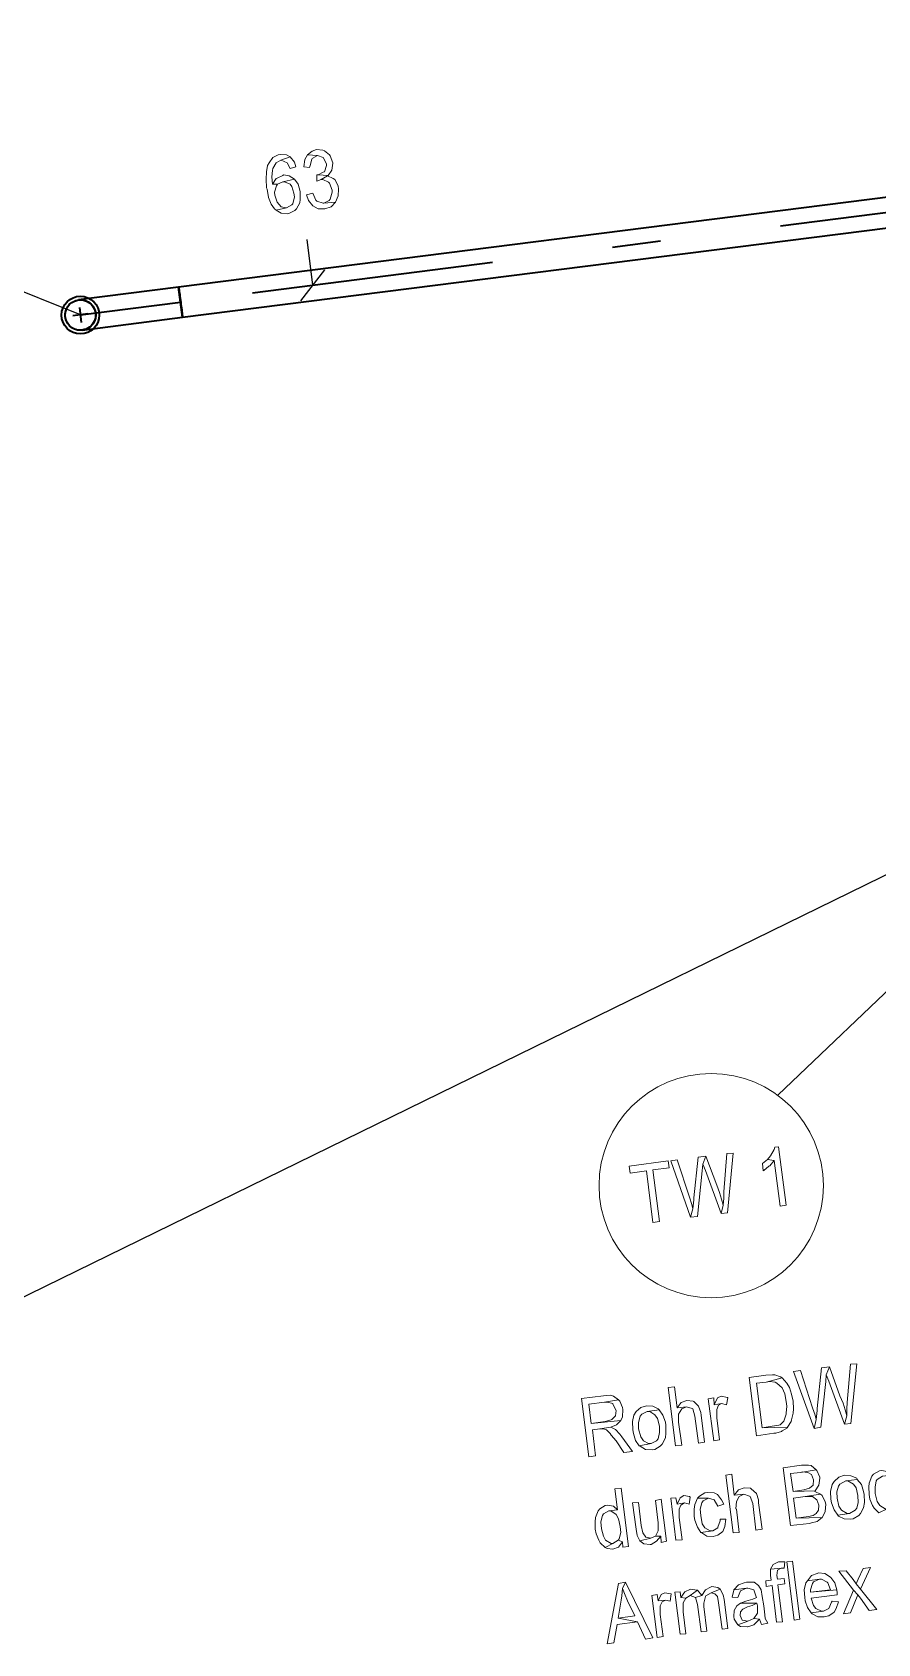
# Model space of a CAD drawing. Header units: metres. Extents: x 2713732.4 to 2713757.2, y 1226081.6 to 1226111.3.
# Drawn here: x 2713734.638 to 2713736.386, y 1226100.475 to 1226103.807 of the extents above; entities that cross this region are included whole.
import ezdxf

# ---------------------------------------------------------------- set-up
doc = ezdxf.new("R2010")
doc.units = ezdxf.units.M
doc.linetypes.add('DASHDOT', pattern=[1, 0.5, -0.25, 0, -0.25])
doc.linetypes.add('HIDDENX2', pattern=[0.75, 0.5, -0.25])
doc.layers.add('einlagen_boden_erstes_og', color=7, linetype='Continuous', true_color=0x000000)

msp = doc.modelspace()

# ---------------------------------------------------------------- linework, layer by layer
at = {"layer": 'einlagen_boden_erstes_og', "color": 7, "linetype": 'Continuous', "lineweight": 25, "extrusion": (0.000477202, 0.001815, 0.999998)}
for p, q in [((2713734.7374, 1226103.2226, -0.1778), (2713733.2889, 1226103.807, -0.1781)), ((2713735.2181, 1226103.2839, -0.1781), (2713735.206, 1226103.3788, -0.1783)), ((2713735.1932, 1226103.2517, -0.178), (2713735.243, 1226103.316, -0.1782)), ((2713736.9251, 1226102.3208, -0.1772), (2713734.3696, 1226101.0695, -0.1737)), ((2713736.9251, 1226102.3208, -0.1772), (2713736.1788, 1226101.6092, -0.1755))]:
    msp.add_line(p, q, dxfattribs=at)
at = {"layer": 'einlagen_boden_erstes_og', "color": 5, "linetype": 'Continuous', "lineweight": 35, "true_color": 0x0000ff, "extrusion": (0.000477202, 0.001815, 0.999998)}
for p, q in [((2713736.6766, 1226103.5004, -0.1792), (2713734.9403, 1226103.2801, -0.178)), ((2713734.9482, 1226103.2176, -0.1779), (2713736.6845, 1226103.4379, -0.1791)), ((2713734.9403, 1226103.2801, -0.178), (2713734.7334, 1226103.2538, -0.1778)), ((2713734.9482, 1226103.2176, -0.1779), (2713734.9403, 1226103.2801, -0.178)), ((2713734.9482, 1226103.2176, -0.1779), (2713734.9403, 1226103.2801, -0.178)), ((2713734.9406, 1226103.279, -0.178), (2713734.9408, 1226103.2777, -0.178)), ((2713734.9408, 1226103.2777, -0.178), (2713734.9411, 1226103.2759, -0.178)), ((2713734.9411, 1226103.2759, -0.178), (2713734.9415, 1226103.2737, -0.178)), ((2713734.9415, 1226103.2737, -0.178), (2713734.9419, 1226103.271, -0.178)), ((2713734.9419, 1226103.271, -0.178), (2713734.9423, 1226103.2679, -0.1779)), ((2713734.9423, 1226103.2679, -0.1779), (2713734.9428, 1226103.2645, -0.1779)), ((2713734.9428, 1226103.2645, -0.1779), (2713734.9433, 1226103.2609, -0.1779)), ((2713734.7334, 1226103.2538, -0.1778), (2713734.7376, 1226103.2541, -0.1778)), ((2713734.7376, 1226103.2541, -0.1778), (2713734.7417, 1226103.2538, -0.1778)), ((2713734.7417, 1226103.2538, -0.1778), (2713734.7457, 1226103.253, -0.1778)), ((2713734.7457, 1226103.253, -0.1778), (2713734.7496, 1226103.2516, -0.1778)), ((2713734.7496, 1226103.2516, -0.1778), (2713734.7533, 1226103.2498, -0.1778)), ((2713734.7533, 1226103.2498, -0.1778), (2713734.7567, 1226103.2475, -0.1778)), ((2713734.7567, 1226103.2475, -0.1778), (2713734.7598, 1226103.2447, -0.1778)), ((2713734.7598, 1226103.2447, -0.1778), (2713734.7625, 1226103.2416, -0.1778)), ((2713734.7625, 1226103.2416, -0.1778), (2713734.7648, 1226103.2382, -0.1778)), ((2713734.7648, 1226103.2382, -0.1778), (2713734.7666, 1226103.2345, -0.1778)), ((2713734.7666, 1226103.2345, -0.1778), (2713734.7679, 1226103.2306, -0.1778)), ((2713734.7679, 1226103.2306, -0.1778), (2713734.7687, 1226103.2265, -0.1778)), ((2713734.9433, 1226103.2609, -0.1779), (2713734.9438, 1226103.257, -0.1779)), ((2713734.9438, 1226103.257, -0.1779), (2713734.9444, 1226103.253, -0.1779)), ((2713734.9444, 1226103.253, -0.1779), (2713734.9449, 1226103.2489, -0.1779)), ((2713734.9449, 1226103.2489, -0.1779), (2713734.9454, 1226103.2448, -0.1779)), ((2713734.9454, 1226103.2448, -0.1779), (2713734.9459, 1226103.2408, -0.1779)), ((2713734.9459, 1226103.2408, -0.1779), (2713734.9463, 1226103.2369, -0.1779)), ((2713734.9463, 1226103.2369, -0.1779), (2713734.9468, 1226103.2333, -0.1779)), ((2713734.9468, 1226103.2333, -0.1779), (2713734.9472, 1226103.2299, -0.1779)), ((2713734.9472, 1226103.2299, -0.1779), (2713734.9475, 1226103.2268, -0.1779)), ((2713734.7414, 1226103.1913, -0.1777), (2713734.9482, 1226103.2176, -0.1779)), ((2713734.7565, 1226103.1975, -0.1777), (2713734.753, 1226103.1952, -0.1777)), ((2713734.7596, 1226103.2002, -0.1777), (2713734.7565, 1226103.1975, -0.1777)), ((2713734.7623, 1226103.2033, -0.1777), (2713734.7596, 1226103.2002, -0.1777)), ((2713734.7646, 1226103.2067, -0.1778), (2713734.7623, 1226103.2033, -0.1777)), ((2713734.7665, 1226103.2104, -0.1778), (2713734.7646, 1226103.2067, -0.1778)), ((2713734.7678, 1226103.2143, -0.1778), (2713734.7665, 1226103.2104, -0.1778)), ((2713734.7686, 1226103.2183, -0.1778), (2713734.7678, 1226103.2143, -0.1778)), ((2713734.7689, 1226103.2224, -0.1778), (2713734.7686, 1226103.2183, -0.1778)), ((2713734.7687, 1226103.2265, -0.1778), (2713734.7689, 1226103.2224, -0.1778)), ((2713734.9475, 1226103.2268, -0.1779), (2713734.9478, 1226103.2241, -0.1779)), ((2713734.9478, 1226103.2241, -0.1779), (2713734.948, 1226103.2218, -0.1779)), ((2713734.948, 1226103.2218, -0.1779), (2713734.9482, 1226103.22, -0.1779)), ((2713734.9482, 1226103.22, -0.1779), (2713734.9482, 1226103.2187, -0.1779)), ((2713734.7454, 1226103.1921, -0.1777), (2713734.7414, 1226103.1913, -0.1777)), ((2713734.7493, 1226103.1934, -0.1777), (2713734.7454, 1226103.1921, -0.1777)), ((2713734.753, 1226103.1952, -0.1777), (2713734.7493, 1226103.1934, -0.1777))]:
    msp.add_line(p, q, dxfattribs=at)
at = {"layer": 'einlagen_boden_erstes_og', "color": 5, "linetype": 'DASHDOT', "lineweight": 35, "true_color": 0x0000ff, "extrusion": (0.000477202, 0.001815, 0.999998)}
for p, q in [((2713736.6805, 1226103.4692, -0.1791), (2713734.9443, 1226103.2488, -0.1779)), ((2713734.7354, 1226103.2382, -0.1778), (2713734.7394, 1226103.2069, -0.1777)), ((2713734.7374, 1226103.2226, -0.1778), (2713734.9443, 1226103.2488, -0.1779)), ((2713734.753, 1226103.2246, -0.1778), (2713734.7218, 1226103.2206, -0.1778))]:
    msp.add_line(p, q, dxfattribs=at)
at = {"layer": 'einlagen_boden_erstes_og', "color": 7, "lineweight": 0}
for points in [[(2713735.2254, 1226103.5643), (2713735.2167, 1226103.561), (2713735.207, 1226103.5534), (2713735.2276, 1226103.5524), (2713735.2276, 1226103.5524), (2713735.2395, 1226103.548), (2713735.2461, 1226103.535), (2713735.2461, 1226103.5317), (2713735.2417, 1226103.5187), (2713735.2395, 1226103.5176), (2713735.2287, 1226103.5122), (2713735.2493, 1226103.5111), (2713735.2569, 1226103.5219), (2713735.2591, 1226103.5361), (2713735.2591, 1226103.5371), (2713735.2537, 1226103.5513), (2713735.2526, 1226103.5534), (2713735.2417, 1226103.5621), (2713735.2385, 1226103.5632)], [(2713735.1505, 1226103.5545), (2713735.1461, 1226103.5534), (2713735.1353, 1226103.548), (2713735.1277, 1226103.5371), (2713735.1244, 1226103.5317), (2713735.1222, 1226103.5187), (2713735.1211, 1226103.5035), (2713735.1222, 1226103.485), (2713735.1233, 1226103.4828), (2713735.1266, 1226103.4655), (2713735.132, 1226103.4513), (2713735.1385, 1226103.4416), (2713735.1418, 1226103.4394), (2713735.1635, 1226103.4437), (2713735.1526, 1226103.4459), (2713735.144, 1226103.4557), (2713735.1396, 1226103.4698), (2713735.1385, 1226103.4763), (2713735.1429, 1226103.4894), (2713735.145, 1226103.4926), (2713735.1342, 1226103.4926), (2713735.1331, 1226103.5078), (2713735.1342, 1226103.5209), (2713735.1353, 1226103.5252), (2713735.1418, 1226103.5371), (2713735.1516, 1226103.5426), (2713735.1711, 1226103.5491), (2713735.1635, 1226103.5534)], [(2713735.1711, 1226103.5491), (2713735.1516, 1226103.5426), (2713735.1526, 1226103.5426), (2713735.1646, 1226103.5371), (2713735.1711, 1226103.5252), (2713735.1831, 1226103.5285), (2713735.1798, 1226103.5382)], [(2713735.207, 1226103.5534), (2713735.2015, 1226103.5437), (2713735.1994, 1226103.5285), (2713735.2113, 1226103.5274), (2713735.2124, 1226103.5317), (2713735.2156, 1226103.5448), (2713735.2167, 1226103.5458), (2713735.2276, 1226103.5524)], [(2713735.157, 1226103.5122), (2713735.1559, 1226103.5111), (2713735.144, 1226103.5056), (2713735.1418, 1226103.5046), (2713735.1342, 1226103.4926), (2713735.145, 1226103.4926), (2713735.1559, 1226103.498), (2713735.1798, 1226103.5035), (2713735.1689, 1226103.51)], [(2713735.1798, 1226103.5035), (2713735.1559, 1226103.498), (2713735.1592, 1226103.498), (2713735.1711, 1226103.4926), (2713735.1744, 1226103.4883), (2713735.1787, 1226103.4741), (2713735.1798, 1226103.4665), (2713735.1765, 1226103.4524), (2713735.1744, 1226103.4503), (2713735.1635, 1226103.4437), (2713735.1418, 1226103.4394), (2713735.1526, 1226103.4329), (2713735.1657, 1226103.4318), (2713735.17, 1226103.4329), (2713735.1809, 1226103.4383), (2713735.1841, 1226103.4416), (2713735.1907, 1226103.4546), (2713735.1918, 1226103.4611), (2713735.1918, 1226103.4763), (2713735.1918, 1226103.4774), (2713735.1874, 1226103.4926)], [(2713735.2265, 1226103.5122), (2713735.2265, 1226103.4991), (2713735.2352, 1226103.5024), (2713735.2482, 1226103.51), (2713735.2493, 1226103.5111), (2713735.2287, 1226103.5122)], [(2713735.2482, 1226103.51), (2713735.2352, 1226103.5024), (2713735.2385, 1226103.5024), (2713735.2504, 1226103.497), (2713735.2526, 1226103.4948), (2713735.258, 1226103.4807), (2713735.258, 1226103.4763), (2713735.2537, 1226103.4622), (2713735.2515, 1226103.4589), (2713735.2406, 1226103.4535), (2713735.2645, 1226103.4557), (2713735.27, 1226103.4687), (2713735.271, 1226103.4828), (2713735.27, 1226103.4894), (2713735.2634, 1226103.5024), (2713735.2602, 1226103.5046)], [(2713735.2178, 1226103.4741), (2713735.2048, 1226103.4709), (2713735.2091, 1226103.4589), (2713735.2178, 1226103.4481), (2713735.2287, 1226103.4416), (2713735.2417, 1226103.4416), (2713735.2428, 1226103.4416), (2713735.2558, 1226103.4459), (2713735.2645, 1226103.4557), (2713735.2645, 1226103.4557), (2713735.2406, 1226103.4535), (2713735.2395, 1226103.4535), (2713735.2265, 1226103.4579), (2713735.2243, 1226103.46)], [(2713736.1802, 1226101.5026), (2713736.1726, 1226101.5015), (2713736.1715, 1226101.4972), (2713736.1639, 1226101.4842), (2713736.1574, 1226101.4766), (2713736.1715, 1226101.4744), (2713736.1835, 1226101.3799), (2713736.1965, 1226101.3821)], [(2713735.9521, 1226101.4733), (2713735.8717, 1226101.4624), (2713735.8739, 1226101.4483), (2713735.9076, 1226101.4527), (2713735.9206, 1226101.3462), (2713735.9347, 1226101.3484), (2713735.9206, 1226101.4548), (2713735.9543, 1226101.4592)], [(2713735.9706, 1226101.4755), (2713735.9575, 1226101.4733), (2713735.9988, 1226101.3571), (2713736.0032, 1226101.3745), (2713736.001, 1226101.3831), (2713735.9967, 1226101.3984)], [(2713736.0303, 1226101.4831), (2713736.014, 1226101.4809), (2713736.0053, 1226101.3973), (2713736.0053, 1226101.3929), (2713736.0032, 1226101.3745), (2713735.9988, 1226101.3571), (2713736.0129, 1226101.3582), (2713736.0227, 1226101.4527), (2713736.0238, 1226101.4668)], [(2713736.0303, 1226101.4831), (2713736.0238, 1226101.4668), (2713736.0292, 1226101.4538), (2713736.0618, 1226101.3647), (2713736.0662, 1226101.3821), (2713736.0629, 1226101.394), (2713736.0586, 1226101.4081), (2713736.0531, 1226101.4233)], [(2713736.0868, 1226101.4896), (2713736.0738, 1226101.4885), (2713736.0673, 1226101.4092), (2713736.0673, 1226101.3962), (2713736.0662, 1226101.3821), (2713736.0618, 1226101.3647), (2713736.0749, 1226101.3658)], [(2713736.1574, 1226101.4766), (2713736.1476, 1226101.4679), (2713736.1487, 1226101.4527), (2713736.1498, 1226101.4538), (2713736.1607, 1226101.4624), (2713736.1628, 1226101.4635), (2713736.1715, 1226101.4744)], [(2713736.1542, 1226101.0301), (2713736.1194, 1226101.0258), (2713736.1346, 1226100.9052), (2713736.1704, 1226100.9106), (2713736.1748, 1226100.9106), (2713736.1867, 1226100.9139), (2713736.1878, 1226100.915), (2713736.1987, 1226100.9215), (2713736.1987, 1226100.9226), (2713736.1466, 1226100.9215), (2713736.1346, 1226101.0138), (2713736.1552, 1226101.016), (2713736.1878, 1226101.0247), (2713736.1846, 1226101.0269), (2713736.1726, 1226101.0312), (2713736.1683, 1226101.0312)], [(2713736.2258, 1226101.0399), (2713736.2117, 1226101.0377), (2713736.2541, 1226100.9204), (2713736.2584, 1226100.9389), (2713736.2563, 1226100.9476), (2713736.2508, 1226100.9628)], [(2713736.2856, 1226101.0475), (2713736.2693, 1226101.0453), (2713736.2606, 1226100.9617), (2713736.2606, 1226100.9573), (2713736.2584, 1226100.9389), (2713736.2541, 1226100.9204), (2713736.2682, 1226100.9226), (2713736.278, 1226101.0171), (2713736.2791, 1226101.0312)], [(2713736.2856, 1226101.0475), (2713736.2791, 1226101.0312), (2713736.2845, 1226101.0182), (2713736.3171, 1226100.9291), (2713736.3214, 1226100.9465), (2713736.3182, 1226100.9584), (2713736.3138, 1226100.9725), (2713736.3073, 1226100.9878)], [(2713736.3421, 1226101.054), (2713736.329, 1226101.0529), (2713736.3225, 1226100.9736), (2713736.3214, 1226100.9606), (2713736.3214, 1226100.9465), (2713736.3171, 1226100.9291), (2713736.3301, 1226100.9302)], [(2713735.9652, 1226101.0062), (2713735.9521, 1226101.0051), (2713735.9673, 1226100.8846), (2713735.9804, 1226100.8857), (2713735.9738, 1226100.9334), (2713735.9738, 1226100.9356), (2713735.9738, 1226100.9497), (2713735.9804, 1226100.9606), (2713735.9901, 1226100.9649), (2713735.9706, 1226100.9628)], [(2713736.1878, 1226101.0247), (2713736.1552, 1226101.016), (2713736.1618, 1226101.0171), (2713736.1737, 1226101.016), (2713736.177, 1226101.0138), (2713736.1878, 1226101.0041), (2713736.1933, 1226100.9921), (2713736.1965, 1226100.9758), (2713736.1976, 1226100.966), (2713736.1965, 1226100.9519), (2713736.1965, 1226100.9497), (2713736.1911, 1226100.9356), (2713736.1835, 1226100.928), (2713736.1813, 1226100.9269), (2713736.1672, 1226100.9248), (2713736.1466, 1226100.9215), (2713736.1987, 1226100.9226), (2713736.2063, 1226100.9345), (2713736.2074, 1226100.9378), (2713736.2106, 1226100.9519), (2713736.2117, 1226100.9606), (2713736.2106, 1226100.9769), (2713736.2074, 1226100.991), (2713736.203, 1226101.0051), (2713736.1976, 1226101.0138)], [(2713735.8185, 1226100.9878), (2713735.7729, 1226100.9823), (2713735.7881, 1226100.8618), (2713735.8022, 1226100.8639), (2713735.7957, 1226100.9172), (2713735.8109, 1226100.9193), (2713735.8337, 1226100.9226), (2713735.8457, 1226100.928), (2713735.8544, 1226100.9367), (2713735.7935, 1226100.9302), (2713735.7881, 1226100.9704), (2713735.8207, 1226100.9747), (2713735.85, 1226100.9791), (2713735.8391, 1226100.9867), (2713735.8326, 1226100.9888)], [(2713735.85, 1226100.9791), (2713735.8207, 1226100.9747), (2713735.8261, 1226100.9747), (2713735.8381, 1226100.9715), (2713735.8381, 1226100.9704), (2713735.8446, 1226100.9573), (2713735.8435, 1226100.9465), (2713735.8359, 1226100.9389), (2713735.8348, 1226100.9378), (2713735.8218, 1226100.9345), (2713735.7935, 1226100.9302), (2713735.8544, 1226100.9367), (2713735.8576, 1226100.9443), (2713735.8587, 1226100.9595), (2713735.8576, 1226100.9639), (2713735.8522, 1226100.9769)], [(2713735.9076, 1226100.9671), (2713735.8956, 1226100.9639), (2713735.8859, 1226100.9552), (2713735.8815, 1226100.9476), (2713735.8783, 1226100.9345), (2713735.8793, 1226100.9172), (2713735.8804, 1226100.9095), (2713735.8848, 1226100.8954), (2713735.8924, 1226100.8846), (2713735.9174, 1226100.8889), (2713735.9119, 1226100.8889), (2713735.9011, 1226100.8943), (2713735.8956, 1226100.903), (2713735.8913, 1226100.9193), (2713735.8913, 1226100.9324), (2713735.8945, 1226100.9454), (2713735.8978, 1226100.9497), (2713735.9087, 1226100.9552), (2713735.9337, 1226100.9584), (2713735.9315, 1226100.9606), (2713735.9206, 1226100.966)], [(2713735.9912, 1226100.978), (2713735.9793, 1226100.9736), (2713735.9706, 1226100.9628), (2713735.9901, 1226100.9649), (2713736.0021, 1226100.9617), (2713736.0032, 1226100.9606), (2713736.0075, 1226100.9454), (2713736.0151, 1226100.89), (2713736.0271, 1226100.8922), (2713736.0205, 1226100.9476), (2713736.0195, 1226100.953), (2713736.0151, 1226100.966), (2713736.0053, 1226100.9758), (2713736.0043, 1226100.9769)], [(2713736.0466, 1226100.9834), (2713736.0347, 1226100.9812), (2713736.0466, 1226100.8943), (2713736.0586, 1226100.8965), (2713736.0531, 1226100.9421), (2713736.0531, 1226100.9443), (2713736.0531, 1226100.9595), (2713736.0564, 1226100.9682), (2713736.0629, 1226100.9715), (2713736.0477, 1226100.9693)], [(2713736.0618, 1226100.9867), (2713736.0542, 1226100.9834), (2713736.0542, 1226100.9834), (2713736.0477, 1226100.9693), (2713736.0629, 1226100.9715), (2713736.0727, 1226100.9693), (2713736.0759, 1226100.9834), (2713736.0749, 1226100.9845)], [(2713735.9337, 1226100.9584), (2713735.9087, 1226100.9552), (2713735.9141, 1226100.9552), (2713735.925, 1226100.9487), (2713735.9304, 1226100.941), (2713735.9347, 1226100.9248), (2713735.9347, 1226100.9117), (2713735.9315, 1226100.8987), (2713735.9282, 1226100.8943), (2713735.9174, 1226100.8889), (2713735.8924, 1226100.8846), (2713735.8945, 1226100.8835), (2713735.9054, 1226100.877), (2713735.9195, 1226100.8759), (2713735.925, 1226100.877), (2713735.9358, 1226100.8835), (2713735.9402, 1226100.8878), (2713735.9467, 1226100.9009), (2713735.9478, 1226100.9106), (2713735.9478, 1226100.9269), (2713735.9467, 1226100.9334), (2713735.9413, 1226100.9476)], [(2713735.8337, 1226100.9226), (2713735.8109, 1226100.9193), (2713735.8185, 1226100.9193), (2713735.825, 1226100.9172), (2713735.8326, 1226100.9095), (2713735.8348, 1226100.9063), (2713735.8446, 1226100.8943), (2713735.8609, 1226100.8704), (2713735.8783, 1226100.8726), (2713735.8565, 1226100.903), (2713735.8522, 1226100.9085), (2713735.8435, 1226100.9182)], [(2713736.228, 1226100.8444), (2713736.19, 1226100.8389), (2713736.2052, 1226100.7195), (2713736.2443, 1226100.7238), (2713736.2487, 1226100.7249), (2713736.2606, 1226100.7281), (2713736.2704, 1226100.7358), (2713736.2172, 1226100.7347), (2713736.2117, 1226100.7759), (2713736.2356, 1226100.7792), (2713736.2671, 1226100.7846), (2713736.2552, 1226100.7901), (2713736.2563, 1226100.7911), (2713736.2106, 1226100.7901), (2713736.2052, 1226100.827), (2713736.2258, 1226100.8292), (2713736.2584, 1226100.8346), (2713736.2476, 1226100.8433), (2713736.2421, 1226100.8444)], [(2713736.2584, 1226100.8346), (2713736.2258, 1226100.8292), (2713736.2291, 1226100.8303), (2713736.2411, 1226100.8292), (2713736.2487, 1226100.8248), (2713736.253, 1226100.814), (2713736.2519, 1226100.8031), (2713736.2443, 1226100.7966), (2713736.2324, 1226100.7933), (2713736.2106, 1226100.7901), (2713736.2563, 1226100.7911), (2713736.2639, 1226100.8031), (2713736.2639, 1226100.8031), (2713736.266, 1226100.8172), (2713736.266, 1226100.8194), (2713736.2595, 1226100.8335)], [(2713736.3931, 1226100.8335), (2713736.3888, 1226100.8324), (2713736.3768, 1226100.8259), (2713736.3736, 1226100.8216), (2713736.3681, 1226100.8074), (2713736.3671, 1226100.7998), (2713736.3681, 1226100.7835), (2713736.3692, 1226100.7738), (2713736.3747, 1226100.7607), (2713736.3779, 1226100.7553), (2713736.3877, 1226100.7455), (2713736.4051, 1226100.7542), (2713736.4007, 1226100.7542), (2713736.3899, 1226100.7607), (2713736.3844, 1226100.7694), (2713736.3801, 1226100.7857), (2713736.3801, 1226100.7988), (2713736.3823, 1226100.8118), (2713736.3844, 1226100.815), (2713736.3953, 1226100.8216), (2713736.4149, 1226100.8237), (2713736.4051, 1226100.8313)], [(2713736.0836, 1226100.8259), (2713736.0716, 1226100.8237), (2713736.0868, 1226100.7042), (2713736.0988, 1226100.7053), (2713736.0933, 1226100.7531), (2713736.0922, 1226100.7542), (2713736.0933, 1226100.7694), (2713736.0988, 1226100.7792), (2713736.1085, 1226100.7846), (2713736.089, 1226100.7825)], [(2713736.1096, 1226100.7977), (2713736.0977, 1226100.7933), (2713736.089, 1226100.7825), (2713736.1085, 1226100.7846), (2713736.1205, 1226100.7803), (2713736.1216, 1226100.7792), (2713736.127, 1226100.7651), (2713736.1335, 1226100.7097), (2713736.1466, 1226100.7119), (2713736.1389, 1226100.7662), (2713736.1389, 1226100.7727), (2713736.1346, 1226100.7857), (2713736.1237, 1226100.7955), (2713736.1227, 1226100.7966)], [(2713736.3171, 1226100.8237), (2713736.3051, 1226100.8194), (2713736.2954, 1226100.8107), (2713736.291, 1226100.8042), (2713736.2878, 1226100.7901), (2713736.2888, 1226100.7738), (2713736.2899, 1226100.7662), (2713736.2954, 1226100.752), (2713736.303, 1226100.7412), (2713736.3269, 1226100.7444), (2713736.3225, 1226100.7444), (2713736.3106, 1226100.751), (2713736.3051, 1226100.7596), (2713736.3019, 1226100.7759), (2713736.3008, 1226100.789), (2713736.3041, 1226100.8009), (2713736.3073, 1226100.8053), (2713736.3193, 1226100.8118), (2713736.3432, 1226100.815), (2713736.3421, 1226100.8172), (2713736.3301, 1226100.8226)], [(2713736.3432, 1226100.815), (2713736.3193, 1226100.8118), (2713736.3236, 1226100.8118), (2713736.3356, 1226100.8053), (2713736.341, 1226100.7977), (2713736.3442, 1226100.7814), (2713736.3453, 1226100.7673), (2713736.3421, 1226100.7553), (2713736.3388, 1226100.751), (2713736.3269, 1226100.7444), (2713736.303, 1226100.7412), (2713736.3041, 1226100.739), (2713736.316, 1226100.7336), (2713736.329, 1226100.7325), (2713736.3345, 1226100.7336), (2713736.3464, 1226100.7401), (2713736.3497, 1226100.7444), (2713736.3562, 1226100.7564), (2713736.3584, 1226100.7673), (2713736.3573, 1226100.7835), (2713736.3562, 1226100.7901), (2713736.3519, 1226100.8042)], [(2713735.8554, 1226100.7966), (2713735.8424, 1226100.7955), (2713735.8478, 1226100.752), (2713735.8294, 1226100.7499), (2713735.8337, 1226100.7499), (2713735.8446, 1226100.7423), (2713735.85, 1226100.7336), (2713735.8533, 1226100.7173), (2713735.8544, 1226100.7053), (2713735.8511, 1226100.6923), (2713735.8489, 1226100.689), (2713735.8576, 1226100.6858), (2713735.8587, 1226100.6749), (2713735.8706, 1226100.676)], [(2713735.8913, 1226100.7673), (2713735.8783, 1226100.7662), (2713735.8859, 1226100.7119), (2713735.888, 1226100.6988), (2713735.8935, 1226100.688), (2713735.9163, 1226100.6934), (2713735.9065, 1226100.6956), (2713735.9, 1226100.7042), (2713735.9, 1226100.7042), (2713735.8967, 1226100.7195)], [(2713735.938, 1226100.7738), (2713735.926, 1226100.7716), (2713735.9315, 1226100.7249), (2713735.9315, 1226100.7227), (2713735.9315, 1226100.7086), (2713735.926, 1226100.6977), (2713735.9369, 1226100.6977), (2713735.938, 1226100.6847), (2713735.9489, 1226100.6869)], [(2713735.9684, 1226100.777), (2713735.9575, 1226100.7759), (2713735.9684, 1226100.689), (2713735.9814, 1226100.6901), (2713735.9749, 1226100.7358), (2713735.9749, 1226100.7379), (2713735.9749, 1226100.7531), (2713735.9782, 1226100.7618), (2713735.9858, 1226100.7662), (2713735.9706, 1226100.764)], [(2713735.9847, 1226100.7814), (2713735.9771, 1226100.777), (2713735.9771, 1226100.777), (2713735.9706, 1226100.764), (2713735.9858, 1226100.7662), (2713735.9956, 1226100.764), (2713735.9977, 1226100.7781), (2713735.9967, 1226100.7792)], [(2713736.0129, 1226100.7759), (2713736.0075, 1226100.7629), (2713736.0064, 1226100.7531), (2713736.0064, 1226100.7379), (2713736.0075, 1226100.7303), (2713736.0129, 1226100.7162), (2713736.0195, 1226100.7053), (2713736.0444, 1226100.7086), (2713736.039, 1226100.7086), (2713736.0282, 1226100.7151), (2713736.0227, 1226100.7227), (2713736.0195, 1226100.7401), (2713736.0184, 1226100.7531), (2713736.0216, 1226100.7662), (2713736.0249, 1226100.7705), (2713736.0358, 1226100.7759)], [(2713736.0336, 1226100.7879), (2713736.0282, 1226100.7868), (2713736.0173, 1226100.7803), (2713736.0129, 1226100.7759), (2713736.0358, 1226100.7759), (2713736.0477, 1226100.7727), (2713736.0477, 1226100.7727), (2713736.0553, 1226100.7596), (2713736.0673, 1226100.764), (2713736.0629, 1226100.7727), (2713736.0542, 1226100.7835), (2713736.0477, 1226100.7868)], [(2713736.2671, 1226100.7846), (2713736.2356, 1226100.7792), (2713736.2378, 1226100.7792), (2713736.2508, 1226100.7792), (2713736.2595, 1226100.7727), (2713736.2639, 1226100.7618), (2713736.2628, 1226100.751), (2713736.2584, 1226100.7444), (2713736.2519, 1226100.7401), (2713736.2421, 1226100.7379), (2713736.2172, 1226100.7347), (2713736.2704, 1226100.7358), (2713736.2769, 1226100.7477), (2713736.2769, 1226100.7488), (2713736.278, 1226100.764), (2713736.2769, 1226100.7683), (2713736.2704, 1226100.7814)], [(2713735.8261, 1226100.7618), (2713735.8218, 1226100.7607), (2713735.8109, 1226100.7542), (2713735.8076, 1226100.7499), (2713735.8022, 1226100.7358), (2713735.8011, 1226100.7271), (2713735.8011, 1226100.7119), (2713735.8033, 1226100.7021), (2713735.8087, 1226100.689), (2713735.812, 1226100.6836), (2713735.8218, 1226100.6738), (2713735.8381, 1226100.6825), (2713735.8348, 1226100.6825), (2713735.8229, 1226100.689), (2713735.8185, 1226100.6977), (2713735.8142, 1226100.7129), (2713735.8131, 1226100.7271), (2713735.8163, 1226100.7401), (2713735.8185, 1226100.7434), (2713735.8294, 1226100.7499), (2713735.8478, 1226100.752), (2713735.8391, 1226100.7596)], [(2713736.0597, 1226100.7325), (2713736.0597, 1226100.7292), (2713736.0553, 1226100.7162), (2713736.0553, 1226100.7151), (2713736.0444, 1226100.7086), (2713736.0195, 1226100.7053), (2713736.0216, 1226100.7042), (2713736.0325, 1226100.6977), (2713736.0455, 1226100.6966), (2713736.0553, 1226100.6999), (2713736.0651, 1226100.7075), (2713736.0694, 1226100.7173), (2713736.0716, 1226100.7325)], [(2713735.926, 1226100.6977), (2713735.9163, 1226100.6934), (2713735.8935, 1226100.688), (2713735.9021, 1226100.6814), (2713735.9152, 1226100.6804), (2713735.9174, 1226100.6804), (2713735.9282, 1226100.6869), (2713735.9369, 1226100.6977)], [(2713735.8489, 1226100.689), (2713735.8381, 1226100.6825), (2713735.8218, 1226100.6738), (2713735.8261, 1226100.6717), (2713735.8381, 1226100.6706), (2713735.85, 1226100.6749), (2713735.8576, 1226100.6858)], [(2713736.1639, 1226100.6293), (2713736.1639, 1226100.6163), (2713736.165, 1226100.6065), (2713736.1542, 1226100.6054), (2713736.1552, 1226100.5935), (2713736.1672, 1226100.5956), (2713736.1759, 1226100.5196), (2713736.1889, 1226100.5207), (2713736.1791, 1226100.5967), (2713736.1933, 1226100.5989), (2713736.1922, 1226100.6097), (2713736.1781, 1226100.6087), (2713736.177, 1226100.6163), (2713736.1781, 1226100.6271), (2713736.1857, 1226100.6315)], [(2713736.1813, 1226100.6445), (2713736.1802, 1226100.6445), (2713736.1694, 1226100.6391), (2713736.1639, 1226100.6293), (2713736.1857, 1226100.6315), (2713736.1922, 1226100.6315), (2713736.1933, 1226100.6445)], [(2713736.2128, 1226100.5239), (2713736.1976, 1226100.6445), (2713736.2096, 1226100.6456), (2713736.2248, 1226100.5261), (2713736.2128, 1226100.5239)], [(2713736.3703, 1226100.6326), (2713736.3551, 1226100.6304), (2713736.3453, 1226100.6087), (2713736.341, 1226100.5989), (2713736.3497, 1226100.588)], [(2713735.8641, 1226100.6021), (2713735.85, 1226100.6), (2713735.8261, 1226100.4751), (2713735.8402, 1226100.4772), (2713735.8468, 1226100.5152), (2713735.8891, 1226100.5207), (2713735.8489, 1226100.5283), (2713735.8554, 1226100.5652), (2713735.8565, 1226100.5739), (2713735.8576, 1226100.5891)], [(2713735.8641, 1226100.6021), (2713735.8576, 1226100.5891), (2713735.862, 1226100.5793), (2713735.8685, 1226100.5641), (2713735.8837, 1226100.5326), (2713735.8489, 1226100.5283), (2713735.8891, 1226100.5207), (2713735.9054, 1226100.4848), (2713735.9206, 1226100.487)], [(2713736.114, 1226100.6021), (2713736.1096, 1226100.6011), (2713736.0977, 1226100.5967), (2713736.0977, 1226100.5967), (2713736.0879, 1226100.5869), (2713736.114, 1226100.5902), (2713736.1172, 1226100.5902), (2713736.1292, 1226100.5869), (2713736.1335, 1226100.5739), (2713736.1346, 1226100.5706), (2713736.127, 1226100.5674), (2713736.1129, 1226100.563), (2713736.102, 1226100.5587), (2713736.1357, 1226100.5587), (2713736.1368, 1226100.5533), (2713736.1368, 1226100.5381), (2713736.1292, 1226100.5272), (2713736.1292, 1226100.5272), (2713736.1411, 1226100.5261), (2713736.1455, 1226100.5152), (2713736.1585, 1226100.5174), (2713736.1531, 1226100.5272), (2713736.152, 1226100.5348), (2713736.1498, 1226100.5533), (2713736.1466, 1226100.5728), (2713736.1444, 1226100.5869), (2713736.1389, 1226100.5956), (2713736.1303, 1226100.6021), (2713736.1281, 1226100.6021)], [(2713736.24, 1226100.6054), (2713736.2367, 1226100.6011), (2713736.2335, 1226100.5869), (2713736.2345, 1226100.5706), (2713736.2356, 1226100.5641), (2713736.24, 1226100.55), (2713736.2476, 1226100.5391), (2713736.2736, 1226100.5424), (2713736.2693, 1226100.5424), (2713736.2573, 1226100.5478), (2713736.253, 1226100.5543), (2713736.2476, 1226100.5696), (2713736.3019, 1226100.5761), (2713736.3019, 1226100.5804), (2713736.3008, 1226100.5869), (2713736.2465, 1226100.5815), (2713736.2465, 1226100.5869), (2713736.2508, 1226100.6), (2713736.253, 1226100.6032), (2713736.265, 1226100.6087)], [(2713736.2628, 1226100.6217), (2713736.2606, 1226100.6206), (2713736.2487, 1226100.6163), (2713736.24, 1226100.6054), (2713736.265, 1226100.6087), (2713736.2693, 1226100.6087), (2713736.2812, 1226100.6021), (2713736.2823, 1226100.6011), (2713736.2878, 1226100.5869), (2713736.2465, 1226100.5815), (2713736.3008, 1226100.5869), (2713736.2965, 1226100.6011), (2713736.2888, 1226100.6119), (2713736.2878, 1226100.613), (2713736.2758, 1226100.6206)], [(2713736.3203, 1226100.626), (2713736.3051, 1226100.625), (2713736.3356, 1226100.5858), (2713736.3442, 1226100.5761), (2713736.3497, 1226100.5696), (2713736.3681, 1226100.5435), (2713736.3834, 1226100.5457), (2713736.3497, 1226100.588), (2713736.341, 1226100.5989), (2713736.3345, 1226100.6076)], [(2713735.9293, 1226100.5772), (2713735.9184, 1226100.575), (2713735.9293, 1226100.4881), (2713735.9423, 1226100.4903), (2713735.9358, 1226100.5359), (2713735.9358, 1226100.5381), (2713735.9358, 1226100.5533), (2713735.9402, 1226100.562), (2713735.9467, 1226100.5652), (2713735.9315, 1226100.5641)], [(2713735.9456, 1226100.5804), (2713735.938, 1226100.5772), (2713735.938, 1226100.5772), (2713735.9315, 1226100.5641), (2713735.9467, 1226100.5652), (2713735.9565, 1226100.563), (2713735.9586, 1226100.5782), (2713735.9575, 1226100.5782)], [(2713735.9771, 1226100.5826), (2713735.9662, 1226100.5815), (2713735.9771, 1226100.4946), (2713735.989, 1226100.4957), (2713735.9836, 1226100.5413), (2713735.9836, 1226100.5446), (2713735.9836, 1226100.5598), (2713735.989, 1226100.5696), (2713735.9782, 1226100.5706)], [(2713735.9988, 1226100.588), (2713735.9988, 1226100.588), (2713735.9869, 1226100.5826), (2713735.9782, 1226100.5706), (2713735.989, 1226100.5696), (2713735.9977, 1226100.575), (2713736.0129, 1226100.5858), (2713736.0119, 1226100.5858)], [(2713736.0129, 1226100.5858), (2713735.9977, 1226100.575), (2713736.0086, 1226100.5706), (2713736.0216, 1226100.575)], [(2713736.0423, 1226100.5935), (2713736.0401, 1226100.5924), (2713736.0292, 1226100.5869), (2713736.0216, 1226100.575), (2713736.0086, 1226100.5706), (2713736.0086, 1226100.5706), (2713736.0129, 1226100.5565), (2713736.0205, 1226100.5), (2713736.0325, 1226100.5011), (2713736.026, 1226100.5522), (2713736.026, 1226100.5587), (2713736.0292, 1226100.5728), (2713736.0303, 1226100.5739), (2713736.0412, 1226100.5804), (2713736.0597, 1226100.588), (2713736.0553, 1226100.5913)], [(2713736.0597, 1226100.588), (2713736.0412, 1226100.5804), (2713736.0488, 1226100.5782), (2713736.0542, 1226100.5728), (2713736.0564, 1226100.5598), (2713736.064, 1226100.5055), (2713736.0759, 1226100.5066), (2713736.0683, 1226100.5663), (2713736.0662, 1226100.5761)], [(2713736.0879, 1226100.5869), (2713736.0879, 1226100.5858), (2713736.0846, 1226100.5717), (2713736.0966, 1226100.5706), (2713736.0966, 1226100.5706), (2713736.102, 1226100.5848), (2713736.102, 1226100.5848), (2713736.114, 1226100.5902)], [(2713736.3356, 1226100.5858), (2713736.3149, 1226100.537), (2713736.329, 1226100.5391), (2713736.3442, 1226100.5761)], [(2713736.102, 1226100.5587), (2713736.0944, 1226100.5533), (2713736.089, 1226100.5435), (2713736.0879, 1226100.5315), (2713736.089, 1226100.5261), (2713736.0966, 1226100.5142), (2713736.1172, 1226100.5218), (2713736.1053, 1226100.5239), (2713736.1009, 1226100.5337), (2713736.102, 1226100.5413), (2713736.1064, 1226100.5467), (2713736.1161, 1226100.5511), (2713736.1259, 1226100.5543), (2713736.1357, 1226100.5587)], [(2713736.291, 1226100.563), (2713736.2899, 1226100.5609), (2713736.2845, 1226100.5478), (2713736.2736, 1226100.5424), (2713736.2476, 1226100.5391), (2713736.2497, 1226100.537), (2713736.2617, 1226100.5305), (2713736.2747, 1226100.5305), (2713736.2845, 1226100.5326), (2713736.2954, 1226100.5402), (2713736.2997, 1226100.5478), (2713736.3041, 1226100.562)], [(2713736.1292, 1226100.5272), (2713736.1172, 1226100.5218), (2713736.0966, 1226100.5142), (2713736.102, 1226100.5109), (2713736.1161, 1226100.5098), (2713736.1172, 1226100.5098), (2713736.1292, 1226100.5142), (2713736.1313, 1226100.5163), (2713736.1411, 1226100.5261)]]:
    msp.add_lwpolyline(points, close=True, dxfattribs=at)
at = {"layer": 'einlagen_boden_erstes_og', "color": 5, "linetype": 'Continuous', "lineweight": 35, "true_color": 0x0000ff, "extrusion": (0.000477202, 0.001815, 0.999998)}
for radius in [0.039, 0.0315]:
    msp.add_circle((2713734.4285, 1226098.852, 3520.5086), radius, dxfattribs=at)
at = {"layer": 'einlagen_boden_erstes_og', "color": 5, "linetype": 'HIDDENX2', "lineweight": 35, "true_color": 0x0000ff, "extrusion": (0.000477202, 0.001815, 0.999998)}
msp.add_circle((2713734.4285, 1226098.852, 3520.5086), 0.0315, dxfattribs=at)
at = {"layer": 'einlagen_boden_erstes_og', "color": 7, "linetype": 'Continuous', "lineweight": 13, "extrusion": (0.000477202, 0.001815, 0.999998)}
msp.add_circle((2713735.7322, 1226097.0522, 3520.5086), 0.2318, dxfattribs=at)

doc.saveas('drawing.dxf')
